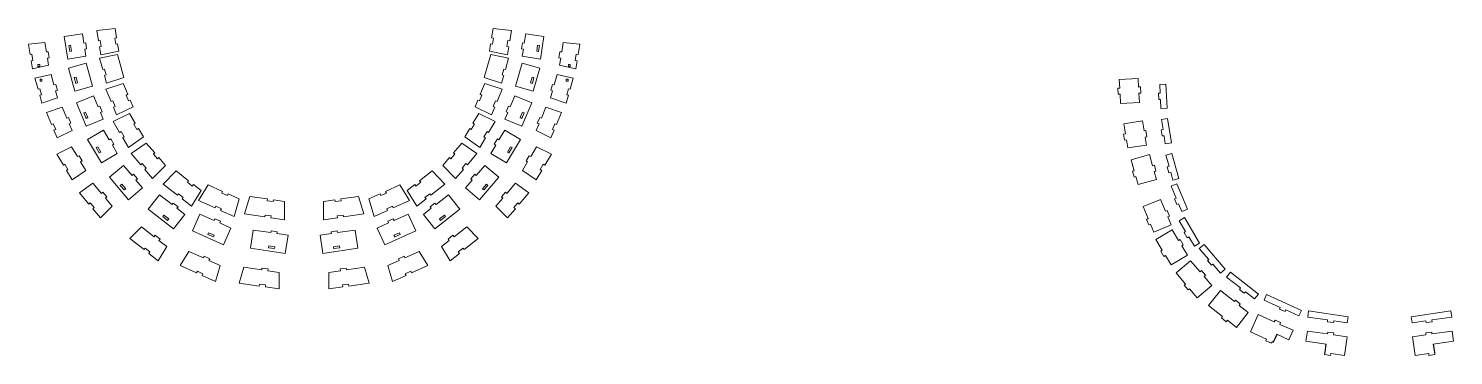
# Model space of a CAD drawing. Header units: millimetres. Extents: x -2136 to 2622, y -2915 to 1925.
# Drawn here: x -2117 to 211, y -672 to -137 of the extents above; entities that cross this region are included whole.
import ezdxf

# ---------------------------------------------------------------- set-up
doc = ezdxf.new("R2010")
doc.units = ezdxf.units.MM

msp = doc.modelspace()

# ---------------------------------------------------------------- linework, layer by layer
at = {"color": 7, "linetype": 'Continuous', "lineweight": 15}
for p, q in [((-1975.9, -137.5), (-2005.7, -140.6)), ((-1973.4, -152.8), (-1975.9, -137.5)), ((-1360.8, -152.8), (-1358.4, -137.5)), ((-1358.4, -137.5), (-1328.6, -140.6)), ((-2090.6, -160.4), (-2117.4, -163.3)), ((-2088.1, -175.9), (-2090.6, -160.4)), ((-2059, -150.7), (-2029.4, -146)), ((-2053.2, -187.5), (-2059, -150.7)), ((-2027, -161.3), (-2029.4, -146)), ((-2027, -161.3), (-2024, -160.8)), ((-2024, -160.8), (-2022.4, -170.7)), ((-2005.7, -140.6), (-2005.7, -140.8)), ((-2005.7, -140.8), (-2003.1, -157.5)), ((-2000.1, -157), (-2003.1, -157.5)), ((-1998.5, -166.9), (-2000.1, -157)), ((-1973.4, -152.8), (-1976.4, -153.3)), ((-1974.8, -163.1), (-1976.4, -153.3)), ((-1971.9, -162.7), (-1974.8, -163.1)), ((-1970, -174.3), (-1971.9, -162.7)), ((-1364.3, -174.3), (-1362.4, -162.7)), ((-1362.4, -162.7), (-1359.4, -163.1)), ((-1360.8, -152.8), (-1357.9, -153.3)), ((-1359.4, -163.1), (-1357.9, -153.3)), ((-1335.7, -166.9), (-1334.2, -157)), ((-1334.2, -157), (-1331.2, -157.5)), ((-1328.5, -140.8), (-1331.2, -157.5)), ((-1328.6, -140.6), (-1328.5, -140.8)), ((-1310.3, -160.8), (-1311.8, -170.7)), ((-1307.3, -161.3), (-1310.3, -160.8)), ((-1307.3, -161.3), (-1304.9, -146)), ((-1275.2, -150.7), (-1304.9, -146)), ((-1281.1, -187.5), (-1275.2, -150.7)), ((-1246.2, -175.9), (-1243.7, -160.4)), ((-1243.7, -160.4), (-1216.9, -163.3)), ((-2117.4, -163.3), (-2117.4, -163.4)), ((-2117.4, -163.4), (-2114.8, -180.2)), ((-2111.8, -179.7), (-2114.8, -180.2)), ((-2110.2, -189.6), (-2111.8, -179.7)), ((-2085.1, -175.5), (-2088.1, -175.9)), ((-2083.5, -185.3), (-2086.5, -185.8)), ((-2084.6, -197.6), (-2086.5, -185.8)), ((-2083.5, -185.3), (-2085.1, -175.5)), ((-2053.2, -187.5), (-2023.5, -182.8)), ((-2051.7, -165.3), (-2048.7, -164.8)), ((-2050.1, -175.1), (-2051.7, -165.3)), ((-2047.1, -174.7), (-2050.1, -175.1)), ((-2048.7, -164.8), (-2047.1, -174.7)), ((-2022.4, -170.7), (-2025.4, -171.2)), ((-2023.5, -182.8), (-2025.4, -171.2)), ((-2001.5, -167.4), (-1998.5, -166.9)), ((-2001.5, -167.4), (-1999.4, -180.7)), ((-1972, -179.8), (-2001.3, -186.2)), ((-2001.3, -186.2), (-1996.2, -204.5)), ((-1999.4, -180.7), (-1970, -174.3)), ((-1961.5, -217.4), (-1972, -179.8)), ((-1372.8, -217.4), (-1362.3, -179.8)), ((-1334.9, -180.7), (-1364.3, -174.3)), ((-1362.3, -179.8), (-1333, -186.2)), ((-1333, -186.2), (-1338.1, -204.5)), ((-1332.8, -167.4), (-1335.7, -166.9)), ((-1332.8, -167.4), (-1334.9, -180.7)), ((-1311.8, -170.7), (-1308.9, -171.2)), ((-1310.7, -182.8), (-1308.9, -171.2)), ((-1281.1, -187.5), (-1310.7, -182.8)), ((-1285.6, -164.8), (-1287.1, -174.7)), ((-1287.1, -174.7), (-1284.2, -175.1)), ((-1282.6, -165.3), (-1285.6, -164.8)), ((-1284.2, -175.1), (-1282.6, -165.3)), ((-1250.7, -185.3), (-1249.1, -175.5)), ((-1250.7, -185.3), (-1247.8, -185.8)), ((-1249.6, -197.6), (-1247.8, -185.8)), ((-1249.1, -175.5), (-1246.2, -175.9)), ((-1224, -189.6), (-1222.5, -179.7)), ((-1222.5, -179.7), (-1219.5, -180.2)), ((-1216.8, -163.4), (-1219.5, -180.2)), ((-1216.9, -163.3), (-1216.8, -163.4)), ((-2113.2, -190.1), (-2110.2, -189.6)), ((-2113.2, -190.1), (-2111.1, -203.3)), ((-2111.1, -203.3), (-2084.6, -197.6)), ((-2098.9, -196.5), (-2101.9, -196.5)), ((-2101.9, -196.5), (-2101.9, -199.7)), ((-2101.9, -199.7), (-2098.9, -199.7)), ((-2098.9, -199.7), (-2098.9, -196.5)), ((-2052.2, -202.4), (-2023.3, -194.3)), ((-2041.7, -240), (-2052.2, -202.4)), ((-2012.8, -231.9), (-2023.3, -194.3)), ((-1993.3, -203.7), (-1996.2, -204.5)), ((-1990.6, -213.3), (-1993.3, -203.7)), ((-1343.6, -213.3), (-1341, -203.7)), ((-1341, -203.7), (-1338.1, -204.5)), ((-1321.5, -231.9), (-1311, -194.3)), ((-1282.1, -202.4), (-1311, -194.3)), ((-1292.6, -240), (-1282.1, -202.4)), ((-1223.2, -203.3), (-1249.6, -197.6)), ((-1235.3, -199.7), (-1235.3, -196.5)), ((-1235.3, -196.5), (-1232.3, -196.5)), ((-1232.3, -199.7), (-1235.3, -199.7)), ((-1232.3, -196.5), (-1232.3, -199.7)), ((-1221.1, -190.1), (-1224, -189.6)), ((-1221.1, -190.1), (-1223.2, -203.3)), ((-2080.6, -212.9), (-2106.9, -218.6)), ((-2106.9, -218.6), (-2101.8, -236.9)), ((-2098.4, -220.4), (-2098.4, -223.4)), ((-2095.4, -220.4), (-2098.4, -220.4)), ((-2098.4, -223.4), (-2095.4, -223.4)), ((-2095.4, -223.4), (-2095.4, -220.4)), ((-2075.9, -229.7), (-2080.6, -212.9)), ((-2073, -228.9), (-2075.9, -229.7)), ((-2070.3, -238.5), (-2073, -228.9)), ((-2042.7, -217.7), (-2039.8, -216.9)), ((-2040, -227.3), (-2042.7, -217.7)), ((-2041.7, -240), (-2012.8, -231.9)), ((-2037.1, -226.5), (-2040, -227.3)), ((-2039.8, -216.9), (-2037.1, -226.5)), ((-1993.5, -214.1), (-1990.6, -213.3)), ((-1993.5, -214.1), (-1989.9, -227.1)), ((-1962.5, -227.2), (-1990.9, -236.9)), ((-1989.9, -227.1), (-1961.5, -217.4)), ((-1955, -245.1), (-1962.5, -227.2)), ((-1379.2, -245.1), (-1371.7, -227.2)), ((-1344.4, -227.1), (-1372.8, -217.4)), ((-1371.7, -227.2), (-1343.4, -236.9)), ((-1340.8, -214.1), (-1344.4, -227.1)), ((-1340.8, -214.1), (-1343.6, -213.3)), ((-1292.6, -240), (-1321.5, -231.9)), ((-1294.4, -216.9), (-1297.1, -226.5)), ((-1297.1, -226.5), (-1294.2, -227.3)), ((-1291.6, -217.7), (-1294.4, -216.9)), ((-1294.2, -227.3), (-1291.6, -217.7)), ((-1264, -238.5), (-1261.3, -228.9)), ((-1261.3, -228.9), (-1258.4, -229.7)), ((-1258.4, -229.7), (-1253.7, -212.9)), ((-1253.7, -212.9), (-1227.3, -218.6)), ((-1238.8, -223.4), (-1238.8, -220.4)), ((-1238.8, -220.4), (-1235.8, -220.4)), ((-1235.8, -223.4), (-1238.8, -223.4)), ((-1235.8, -220.4), (-1235.8, -223.4)), ((-1227.3, -218.6), (-1232.4, -236.9)), ((-335.2, -220.6), (-304.3, -219.1)), ((-334.5, -234.8), (-335.2, -220.6)), ((-303.6, -233.2), (-304.3, -219.1)), ((-269, -229.1), (-259.1, -228.6)), ((-268.3, -243.3), (-269, -229.1)), ((-257.1, -268), (-259.1, -228.6)), ((-2098.9, -236.1), (-2101.8, -236.9)), ((-2099.1, -246.5), (-2096.3, -245.7)), ((-2099.1, -246.5), (-2095.5, -259.5)), ((-2096.3, -245.7), (-2098.9, -236.1)), ((-2095.5, -259.5), (-2070, -250.8)), ((-2070.3, -238.5), (-2073.2, -239.3)), ((-2070, -250.8), (-2073.2, -239.3)), ((-2039, -259.1), (-2011.3, -247.6)), ((-2003.8, -265.5), (-2011.3, -247.6)), ((-1990.9, -236.9), (-1982.6, -256.7)), ((-1979.9, -255.5), (-1982.6, -256.7)), ((-1976, -264.8), (-1979.9, -255.5)), ((-1955, -245.1), (-1957.8, -246.3)), ((-1953.9, -255.5), (-1957.8, -246.3)), ((-1951.2, -254.4), (-1953.9, -255.5)), ((-1946.6, -265.4), (-1951.2, -254.4)), ((-1387.7, -265.4), (-1383.1, -254.4)), ((-1383.1, -254.4), (-1380.3, -255.5)), ((-1380.3, -255.5), (-1376.5, -246.3)), ((-1379.2, -245.1), (-1376.5, -246.3)), ((-1358.2, -264.8), (-1354.4, -255.5)), ((-1354.4, -255.5), (-1351.6, -256.7)), ((-1343.4, -236.9), (-1351.6, -256.7)), ((-1330.5, -265.5), (-1323, -247.6)), ((-1295.3, -259.1), (-1323, -247.6)), ((-1264.3, -250.8), (-1261.1, -239.3)), ((-1238.7, -259.5), (-1264.3, -250.8)), ((-1264, -238.5), (-1261.1, -239.3)), ((-1235.1, -246.5), (-1238.7, -259.5)), ((-1238, -245.7), (-1235.3, -236.1)), ((-1235.1, -246.5), (-1238, -245.7)), ((-1235.3, -236.1), (-1232.4, -236.9)), ((-334.5, -234.6), (-337.5, -234.8)), ((-334.5, -234.8), (-337.5, -234.9)), ((-337.5, -234.9), (-337.5, -234.8)), ((-337, -244.9), (-337.5, -234.9)), ((-334, -244.7), (-337, -244.9)), ((-333.3, -260), (-334, -244.7)), ((-300.6, -232.9), (-303.6, -233.1)), ((-300.6, -233.1), (-303.6, -233.2)), ((-300.1, -243), (-303.1, -243.2)), ((-302.3, -258.5), (-303.1, -243.2)), ((-300.6, -233.1), (-300.6, -232.9)), ((-300.1, -243), (-300.6, -233.1)), ((-268.3, -243.1), (-271.3, -243.3)), ((-268.3, -243.3), (-271.3, -243.4)), ((-271.3, -243.4), (-271.3, -243.3)), ((-270.8, -253.4), (-271.3, -243.4)), ((-267.8, -253.3), (-270.8, -253.4)), ((-267.1, -268.5), (-267.8, -253.3)), ((-2062.4, -265.9), (-2087.9, -274.6)), ((-2087.9, -274.6), (-2079.7, -294.4)), ((-2054.8, -284), (-2062.4, -265.9)), ((-2023, -297.4), (-2039, -259.1)), ((-2026.9, -275.2), (-2024.1, -274)), ((-2023, -284.4), (-2026.9, -275.2)), ((-2024.1, -274), (-2020.3, -283.2)), ((-2003.8, -265.5), (-2001, -264.4)), ((-2001, -264.4), (-1997.2, -273.6)), ((-1997.2, -273.6), (-2000, -274.8)), ((-1995.3, -285.8), (-2000, -274.8)), ((-1952.5, -276.3), (-1979.3, -289.7)), ((-1978.8, -265.9), (-1976, -264.8)), ((-1978.8, -265.9), (-1973.4, -278.8)), ((-1973.4, -278.8), (-1946.6, -265.4)), ((-1942.9, -292.3), (-1952.5, -276.3)), ((-1391.3, -292.3), (-1381.8, -276.3)), ((-1360.9, -278.8), (-1387.7, -265.4)), ((-1381.8, -276.3), (-1354.9, -289.7)), ((-1355.5, -265.9), (-1360.9, -278.8)), ((-1355.5, -265.9), (-1358.2, -264.8)), ((-1338.9, -285.8), (-1334.3, -274.8)), ((-1333.2, -264.4), (-1337.1, -273.6)), ((-1337.1, -273.6), (-1334.3, -274.8)), ((-1330.5, -265.5), (-1333.2, -264.4)), ((-1310.2, -274), (-1314, -283.2)), ((-1311.2, -297.4), (-1295.3, -259.1)), ((-1311.2, -284.4), (-1307.4, -275.2)), ((-1307.4, -275.2), (-1310.2, -274)), ((-1279.5, -284), (-1271.9, -265.9)), ((-1271.9, -265.9), (-1246.3, -274.6)), ((-1246.3, -274.6), (-1254.6, -294.4)), ((-333.3, -260), (-302.3, -258.5)), ((-267.1, -268.5), (-257.1, -268)), ((-2076.9, -293.2), (-2079.7, -294.4)), ((-2073, -302.5), (-2076.9, -293.2)), ((-2075.8, -303.6), (-2073, -302.5)), ((-2052, -282.9), (-2054.8, -284)), ((-2048.2, -292.1), (-2052, -282.9)), ((-2048.2, -292.1), (-2051, -293.2)), ((-2046.3, -304.5), (-2051, -293.2)), ((-2020.3, -283.2), (-2023, -284.4)), ((-2023, -297.4), (-1995.3, -285.8)), ((-1979.3, -289.7), (-1968.6, -307.6)), ((-1942.9, -292.3), (-1945.5, -293.9)), ((-1940.4, -302.5), (-1945.5, -293.9)), ((-1937.8, -300.9), (-1940.4, -302.5)), ((-1929.7, -314.6), (-1937.8, -300.9)), ((-1404.6, -314.6), (-1396.4, -300.9)), ((-1396.4, -300.9), (-1393.9, -302.5)), ((-1393.9, -302.5), (-1388.7, -293.9)), ((-1391.3, -292.3), (-1388.7, -293.9)), ((-1354.9, -289.7), (-1365.6, -307.6)), ((-1311.2, -297.4), (-1338.9, -285.8)), ((-1314, -283.2), (-1311.2, -284.4)), ((-1288, -304.5), (-1283.3, -293.2)), ((-1286.1, -292.1), (-1282.2, -282.9)), ((-1286.1, -292.1), (-1283.3, -293.2)), ((-1282.2, -282.9), (-1279.5, -284)), ((-1261.2, -302.5), (-1257.4, -293.2)), ((-1258.5, -303.6), (-1261.2, -302.5)), ((-1257.4, -293.2), (-1254.6, -294.4)), ((-327.9, -293.1), (-297.3, -288.2)), ((-325.2, -309.9), (-327.9, -293.1)), ((-294.6, -305), (-297.3, -288.2)), ((-266.3, -286), (-256.5, -284.5)), ((-263.7, -302.8), (-266.3, -286)), ((-250.1, -324.2), (-256.5, -284.5)), ((-2075.8, -303.6), (-2070.4, -316.5)), ((-2070.4, -316.5), (-2046.3, -304.5)), ((-2020.9, -318.9), (-1995.1, -303.5)), ((-1998, -357.2), (-2020.9, -318.9)), ((-1985.5, -319.5), (-1995.1, -303.5)), ((-1985.5, -319.5), (-1983, -318)), ((-1983, -318), (-1977.8, -326.6)), ((-1966.1, -306.1), (-1968.6, -307.6)), ((-1961, -314.7), (-1966.1, -306.1)), ((-1963.5, -316.2), (-1961, -314.7)), ((-1963.5, -316.2), (-1954.2, -331.9)), ((-1954.2, -331.9), (-1929.7, -314.6)), ((-1925, -324.7), (-1949.5, -342)), ((-1911.1, -341), (-1925, -324.7)), ((-1423.1, -341), (-1409.3, -324.7)), ((-1409.3, -324.7), (-1384.8, -342)), ((-1380.1, -331.9), (-1404.6, -314.6)), ((-1370.7, -316.2), (-1380.1, -331.9)), ((-1373.3, -314.7), (-1368.2, -306.1)), ((-1370.7, -316.2), (-1373.3, -314.7)), ((-1368.2, -306.1), (-1365.6, -307.6)), ((-1351.3, -318), (-1356.4, -326.6)), ((-1348.7, -319.5), (-1351.3, -318)), ((-1348.7, -319.5), (-1339.2, -303.5)), ((-1313.4, -318.9), (-1339.2, -303.5)), ((-1336.2, -357.2), (-1313.4, -318.9)), ((-1263.8, -316.5), (-1288, -304.5)), ((-1258.5, -303.6), (-1263.8, -316.5)), ((-325.2, -309.9), (-328.2, -310.3)), ((-326.6, -320.2), (-328.2, -310.3)), ((-323.6, -319.7), (-326.6, -320.2)), ((-321.5, -332.8), (-323.6, -319.7)), ((-291.6, -304.5), (-294.6, -305)), ((-290, -314.4), (-293, -314.9)), ((-290.9, -328), (-293, -314.9)), ((-290, -314.4), (-291.6, -304.5)), ((-263.7, -302.8), (-266.6, -303.3)), ((-265.1, -313.1), (-266.6, -303.3)), ((-262.1, -312.7), (-265.1, -313.1)), ((-260, -325.8), (-262.1, -312.7)), ((-260, -325.8), (-250.1, -324.2)), ((-2047.1, -330.8), (-2071.2, -342.8)), ((-2071.2, -342.8), (-2060.5, -360.8)), ((-2037.4, -347), (-2047.1, -330.8)), ((-2034.8, -345.5), (-2037.4, -347)), ((-2029.7, -354.1), (-2034.8, -345.5)), ((-2007, -332.3), (-2004.4, -330.8)), ((-2001.9, -340.9), (-2007, -332.3)), ((-2004.4, -330.8), (-1999.3, -339.4)), ((-1999.3, -339.4), (-2001.9, -340.9)), ((-1998, -357.2), (-1972.3, -341.8)), ((-1977.8, -326.6), (-1980.4, -328.1)), ((-1972.3, -341.8), (-1980.4, -328.1)), ((-1949.5, -342), (-1933.9, -360.4)), ((-1911.1, -341), (-1913.4, -343)), ((-1906.9, -350.6), (-1913.4, -343)), ((-1904.6, -348.6), (-1906.9, -350.6)), ((-1893.7, -361.5), (-1904.6, -348.6)), ((-1440.5, -361.5), (-1429.6, -348.6)), ((-1429.6, -348.6), (-1427.3, -350.6)), ((-1427.3, -350.6), (-1420.9, -343)), ((-1423.1, -341), (-1420.9, -343)), ((-1384.8, -342), (-1400.4, -360.4)), ((-1362, -341.8), (-1353.8, -328.1)), ((-1336.2, -357.2), (-1362, -341.8)), ((-1356.4, -326.6), (-1353.8, -328.1)), ((-1329.8, -330.8), (-1334.9, -339.4)), ((-1334.9, -339.4), (-1332.4, -340.9)), ((-1332.4, -340.9), (-1327.2, -332.3)), ((-1327.2, -332.3), (-1329.8, -330.8)), ((-1304.5, -354.1), (-1299.4, -345.5)), ((-1299.4, -345.5), (-1296.8, -347)), ((-1296.8, -347), (-1287.2, -330.8)), ((-1287.2, -330.8), (-1263, -342.8)), ((-1263, -342.8), (-1273.7, -360.8)), ((-321.5, -332.8), (-290.9, -328)), ((-315.8, -352), (-285.9, -343.6)), ((-280.8, -361.8), (-285.9, -343.6)), ((-259, -344.7), (-249.3, -342)), ((-253.9, -362.8), (-259, -344.7)), ((-238, -382.6), (-249.3, -342)), ((-2058, -359.2), (-2060.5, -360.8)), ((-2052.9, -367.8), (-2058, -359.2)), ((-2055.4, -369.4), (-2052.9, -367.8)), ((-2055.4, -369.4), (-2046.1, -385)), ((-2046.1, -385), (-2024, -369.5)), ((-2029.7, -354.1), (-2032.3, -355.6)), ((-2024, -369.5), (-2032.3, -355.6)), ((-1985, -380.8), (-1962.2, -361.3)), ((-1948.3, -377.7), (-1962.2, -361.3)), ((-1931.6, -358.4), (-1933.9, -360.4)), ((-1925.1, -366), (-1931.6, -358.4)), ((-1927.4, -368), (-1925.1, -366)), ((-1927.4, -368), (-1914.7, -382.9)), ((-1914.7, -382.9), (-1893.7, -361.5)), ((-1876.3, -370.4), (-1897.3, -391.9)), ((-1855.8, -386.5), (-1876.3, -370.4)), ((-1478.5, -386.5), (-1457.9, -370.4)), ((-1457.9, -370.4), (-1437, -391.9)), ((-1419.5, -382.9), (-1440.5, -361.5)), ((-1406.9, -368), (-1419.5, -382.9)), ((-1409.1, -366), (-1402.7, -358.4)), ((-1406.9, -368), (-1409.1, -366)), ((-1402.7, -358.4), (-1400.4, -360.4)), ((-1385.9, -377.7), (-1372.1, -361.3)), ((-1349.2, -380.8), (-1372.1, -361.3)), ((-1310.2, -369.5), (-1302, -355.6)), ((-1288.2, -385), (-1310.2, -369.5)), ((-1304.5, -354.1), (-1302, -355.6)), ((-1278.8, -369.4), (-1288.2, -385)), ((-1281.4, -367.8), (-1276.3, -359.2)), ((-1278.8, -369.4), (-1281.4, -367.8)), ((-1276.3, -359.2), (-1273.7, -360.8)), ((-310.7, -370.1), (-315.8, -352)), ((-310.7, -370.1), (-313.6, -370.9)), ((-310.9, -380.5), (-313.6, -370.9)), ((-277.9, -361), (-280.8, -361.8)), ((-275.3, -370.6), (-278.2, -371.4)), ((-274.6, -384.2), (-278.2, -371.4)), ((-275.3, -370.6), (-277.9, -361)), ((-253.9, -362.8), (-256.8, -363.7)), ((-254.1, -373.3), (-256.8, -363.7)), ((-251.2, -372.5), (-254.1, -373.3)), ((-247.7, -385.3), (-251.2, -372.5)), ((-2012.3, -390.6), (-2034.3, -406.1)), ((-1998.3, -407.1), (-2012.3, -390.6)), ((-1953.8, -417.5), (-1985, -380.8)), ((-1967.4, -393.9), (-1965.1, -391.9)), ((-1960.9, -401.5), (-1967.4, -393.9)), ((-1965.1, -391.9), (-1958.6, -399.5)), ((-1948.3, -377.7), (-1946, -375.7)), ((-1946, -375.7), (-1939.6, -383.3)), ((-1939.6, -383.3), (-1941.8, -385.3)), ((-1931, -398.1), (-1941.8, -385.3)), ((-1897.3, -391.9), (-1874.2, -410)), ((-1855.8, -386.5), (-1857.7, -388.9)), ((-1849.8, -395), (-1857.7, -388.9)), ((-1847.9, -392.7), (-1849.8, -395)), ((-1835.4, -402.6), (-1847.9, -392.7)), ((-1823.6, -393.3), (-1839.4, -418.8)), ((-1800.4, -403.8), (-1823.6, -393.3)), ((-1533.9, -403.8), (-1510.6, -393.3)), ((-1510.6, -393.3), (-1494.9, -418.8)), ((-1498.9, -402.6), (-1486.3, -392.7)), ((-1486.3, -392.7), (-1484.5, -395)), ((-1484.5, -395), (-1476.6, -388.9)), ((-1478.5, -386.5), (-1476.6, -388.9)), ((-1437, -391.9), (-1460, -410)), ((-1403.3, -398.1), (-1392.4, -385.3)), ((-1388.2, -375.7), (-1394.7, -383.3)), ((-1394.7, -383.3), (-1392.4, -385.3)), ((-1385.9, -377.7), (-1388.2, -375.7)), ((-1380.4, -417.5), (-1349.2, -380.8)), ((-1369.2, -391.9), (-1375.7, -399.5)), ((-1373.4, -401.5), (-1366.9, -393.9)), ((-1366.9, -393.9), (-1369.2, -391.9)), ((-1336, -407.1), (-1322, -390.6)), ((-1322, -390.6), (-1299.9, -406.1)), ((-308, -379.7), (-310.9, -380.5)), ((-304.4, -392.6), (-308, -379.7)), ((-304.4, -392.6), (-274.6, -384.2)), ((-250.5, -395.2), (-241.3, -391.3)), ((-242.3, -414.8), (-250.5, -395.2)), ((-247.7, -385.3), (-238, -382.6)), ((-223.9, -432.8), (-241.3, -391.3)), ((-2034.3, -406.1), (-2018.7, -424.5)), ((-1996, -405.1), (-1998.3, -407.1)), ((-1989.5, -412.8), (-1996, -405.1)), ((-1989.5, -412.8), (-1991.8, -414.7)), ((-1980.7, -427.7), (-1991.8, -414.7)), ((-1958.6, -399.5), (-1960.9, -401.5)), ((-1953.8, -417.5), (-1931, -398.1)), ((-1921.7, -432.8), (-1903.2, -409.2)), ((-1882.7, -425.3), (-1903.2, -409.2)), ((-1872.4, -407.6), (-1874.2, -410)), ((-1864.5, -413.8), (-1872.4, -407.6)), ((-1866.4, -416.1), (-1864.5, -413.8)), ((-1866.4, -416.1), (-1851.1, -428.1)), ((-1851.1, -428.1), (-1835.4, -402.6)), ((-1839.4, -418.8), (-1812.6, -430.9)), ((-1800.4, -403.8), (-1801.6, -406.5)), ((-1792.5, -410.7), (-1801.6, -406.5)), ((-1791.3, -407.9), (-1792.5, -410.7)), ((-1773, -416.2), (-1791.3, -407.9)), ((-1781.6, -444.9), (-1773, -416.2)), ((-1755.9, -412), (-1764.5, -440.7)), ((-1727.1, -416.2), (-1755.9, -412)), ((-1727.1, -416.2), (-1727.5, -419.2)), ((-1717.2, -417.7), (-1717.6, -420.6)), ((-1698.9, -420.4), (-1717.2, -417.7)), ((-1635.4, -420.4), (-1617.1, -417.7)), ((-1617.1, -417.7), (-1616.6, -420.6)), ((-1607.2, -416.2), (-1578.3, -412)), ((-1607.2, -416.2), (-1606.7, -419.2)), ((-1578.3, -412), (-1569.7, -440.7)), ((-1561.3, -416.2), (-1543, -407.9)), ((-1552.7, -444.9), (-1561.3, -416.2)), ((-1543, -407.9), (-1541.8, -410.7)), ((-1541.8, -410.7), (-1532.7, -406.5)), ((-1533.9, -403.8), (-1532.7, -406.5)), ((-1494.9, -418.8), (-1521.6, -430.9)), ((-1483.1, -428.1), (-1498.9, -402.6)), ((-1467.9, -416.1), (-1483.1, -428.1)), ((-1469.8, -413.8), (-1461.9, -407.6)), ((-1467.9, -416.1), (-1469.8, -413.8)), ((-1461.9, -407.6), (-1460, -410)), ((-1451.6, -425.3), (-1431.1, -409.2)), ((-1412.6, -432.8), (-1431.1, -409.2)), ((-1380.4, -417.5), (-1403.3, -398.1)), ((-1375.7, -399.5), (-1373.4, -401.5)), ((-1353.6, -427.7), (-1342.5, -414.7)), ((-1344.8, -412.8), (-1338.3, -405.1)), ((-1344.8, -412.8), (-1342.5, -414.7)), ((-1338.3, -405.1), (-1336, -407.1)), ((-1299.9, -406.1), (-1315.5, -424.5)), ((-296.4, -428.7), (-267.8, -416.8)), ((-259.6, -436.4), (-267.8, -416.8)), ((-242.3, -414.8), (-245.1, -415.9)), ((-241.2, -425.1), (-245.1, -415.9)), ((-2016.5, -422.5), (-2018.7, -424.5)), ((-2010, -430.2), (-2016.5, -422.5)), ((-2012.3, -432.1), (-2010, -430.2)), ((-2012.3, -432.1), (-1999.6, -447)), ((-1999.6, -447), (-1980.7, -427.7)), ((-1880.7, -465), (-1921.7, -432.8)), ((-1882.7, -425.3), (-1880.8, -423)), ((-1880.8, -423), (-1872.9, -429.2)), ((-1880.7, -465), (-1862.2, -441.4)), ((-1872.9, -429.2), (-1874.8, -431.5)), ((-1862.2, -441.4), (-1874.8, -431.5)), ((-1849.7, -468.1), (-1837.3, -440.8)), ((-1814.1, -451.3), (-1837.3, -440.8)), ((-1811.4, -428.2), (-1812.6, -430.9)), ((-1802.3, -432.3), (-1811.4, -428.2)), ((-1803.5, -435), (-1802.3, -432.3)), ((-1803.5, -435), (-1781.6, -444.9)), ((-1764.5, -440.7), (-1731.4, -445.6)), ((-1717.6, -420.6), (-1727.5, -419.2)), ((-1698.9, -450.4), (-1698.9, -420.4)), ((-1635.4, -450.4), (-1635.4, -420.4)), ((-1616.6, -420.6), (-1606.7, -419.2)), ((-1569.7, -440.7), (-1602.9, -445.6)), ((-1530.8, -435), (-1552.7, -444.9)), ((-1532, -432.3), (-1522.9, -428.2)), ((-1530.8, -435), (-1532, -432.3)), ((-1522.9, -428.2), (-1521.6, -430.9)), ((-1520.2, -451.3), (-1496.9, -440.8)), ((-1484.6, -468.1), (-1496.9, -440.8)), ((-1472.1, -441.4), (-1459.5, -431.5)), ((-1453.5, -465), (-1472.1, -441.4)), ((-1453.5, -423), (-1461.3, -429.2)), ((-1461.3, -429.2), (-1459.5, -431.5)), ((-1451.6, -425.3), (-1453.5, -423)), ((-1453.5, -465), (-1412.6, -432.8)), ((-1334.7, -447), (-1353.6, -427.7)), ((-1322, -432.1), (-1334.7, -447)), ((-1324.3, -430.2), (-1317.8, -422.5)), ((-1322, -432.1), (-1324.3, -430.2)), ((-1317.8, -422.5), (-1315.5, -424.5)), ((-288.2, -448.3), (-296.4, -428.7)), ((-256.8, -435.2), (-259.6, -436.4)), ((-253, -444.4), (-256.8, -435.2)), ((-238.5, -424), (-241.2, -425.1)), ((-233.2, -436.7), (-238.5, -424)), ((-233.2, -436.7), (-223.9, -432.8)), ((-1932.9, -461.5), (-1951.8, -480.8)), ((-1912.1, -477.9), (-1932.9, -461.5)), ((-1898.1, -445), (-1896.2, -442.7)), ((-1890.2, -451.2), (-1898.1, -445)), ((-1896.2, -442.7), (-1888.4, -448.8)), ((-1888.4, -448.8), (-1890.2, -451.2)), ((-1814.1, -451.3), (-1812.8, -448.6)), ((-1812.8, -448.6), (-1803.7, -452.7)), ((-1803.7, -452.7), (-1804.9, -455.4)), ((-1786.7, -463.7), (-1804.9, -455.4)), ((-1799, -491), (-1786.7, -463.7)), ((-1731, -442.5), (-1731.4, -445.6)), ((-1721.1, -443.9), (-1731, -442.5)), ((-1721.5, -447), (-1721.1, -443.9)), ((-1721.5, -447), (-1698.9, -450.4)), ((-1612.7, -447), (-1635.4, -450.4)), ((-1613.2, -443.9), (-1603.3, -442.5)), ((-1612.7, -447), (-1613.2, -443.9)), ((-1603.3, -442.5), (-1602.9, -445.6)), ((-1547.6, -463.7), (-1529.3, -455.4)), ((-1535.2, -491), (-1547.6, -463.7)), ((-1521.4, -448.6), (-1530.5, -452.7)), ((-1530.5, -452.7), (-1529.3, -455.4)), ((-1520.2, -451.3), (-1521.4, -448.6)), ((-1438, -442.7), (-1445.9, -448.8)), ((-1445.9, -448.8), (-1444, -451.2)), ((-1444, -451.2), (-1436.2, -445)), ((-1436.2, -445), (-1438, -442.7)), ((-1422.1, -477.9), (-1401.3, -461.5)), ((-1401.3, -461.5), (-1382.5, -480.8)), ((-288.2, -448.3), (-291, -449.5)), ((-287.1, -458.7), (-291, -449.5)), ((-284.3, -457.5), (-287.1, -458.7)), ((-279, -470.2), (-284.3, -457.5)), ((-279, -470.2), (-250.4, -458.3)), ((-253, -444.4), (-255.7, -445.6)), ((-250.4, -458.3), (-255.7, -445.6)), ((-237.4, -451.8), (-228.8, -446.7)), ((-226.8, -469.5), (-237.4, -451.8)), ((-203.9, -488.5), (-228.8, -446.7)), ((-1951.8, -480.8), (-1928.7, -498.9)), ((-1910.3, -475.5), (-1912.1, -477.9)), ((-1902.4, -481.7), (-1910.3, -475.5)), ((-1902.4, -481.7), (-1904.3, -484)), ((-1891.4, -494.1), (-1904.3, -484)), ((-1799, -491), (-1849.7, -468.1)), ((-1824.4, -474.1), (-1823.1, -471.3)), ((-1815.2, -478.2), (-1824.4, -474.1)), ((-1823.1, -471.3), (-1814, -475.5)), ((-1814, -475.5), (-1815.2, -478.2)), ((-1754.8, -496.7), (-1750.5, -467)), ((-1721.6, -471.2), (-1750.5, -467)), ((-1721.6, -471.2), (-1721.2, -468.3)), ((-1721.2, -468.3), (-1711.3, -469.7)), ((-1711.3, -469.7), (-1711.7, -472.7)), ((-1693.4, -475.4), (-1711.7, -472.7)), ((-1697.8, -505.1), (-1693.4, -475.4)), ((-1640.8, -475.4), (-1622.5, -472.7)), ((-1636.5, -505.1), (-1640.8, -475.4)), ((-1613.1, -468.3), (-1623, -469.7)), ((-1623, -469.7), (-1622.5, -472.7)), ((-1612.6, -471.2), (-1613.1, -468.3)), ((-1612.6, -471.2), (-1583.8, -467)), ((-1579.4, -496.7), (-1583.8, -467)), ((-1535.2, -491), (-1484.6, -468.1)), ((-1511.1, -471.3), (-1520.3, -475.5)), ((-1520.3, -475.5), (-1519, -478.2)), ((-1519, -478.2), (-1509.9, -474.1)), ((-1509.9, -474.1), (-1511.1, -471.3)), ((-1442.8, -494.1), (-1430, -484)), ((-1431.8, -481.7), (-1424, -475.5)), ((-1431.8, -481.7), (-1430, -484)), ((-1424, -475.5), (-1422.1, -477.9)), ((-1382.5, -480.8), (-1405.6, -498.9)), ((-275.6, -482.3), (-249, -466.4)), ((-265, -500), (-275.6, -482.3)), ((-238.4, -484.1), (-249, -466.4)), ((-235.8, -482.6), (-238.4, -484.1)), ((-230.7, -491.2), (-235.8, -482.6)), ((-226.8, -469.5), (-229.4, -471.1)), ((-224.3, -479.6), (-229.4, -471.1)), ((-221.7, -478.1), (-224.3, -479.6)), ((-212.5, -493.6), (-221.7, -478.1)), ((-212.5, -493.6), (-203.9, -488.5)), ((-1926.9, -496.6), (-1928.7, -498.9)), ((-1919, -502.8), (-1926.9, -496.6)), ((-1920.8, -505.1), (-1919, -502.8)), ((-1920.8, -505.1), (-1905.6, -517.1)), ((-1905.6, -517.1), (-1891.4, -494.1)), ((-1855.3, -501.9), (-1869.5, -524.9)), ((-1831.7, -512.6), (-1855.3, -501.9)), ((-1830.5, -509.9), (-1831.7, -512.6)), ((-1821.4, -514), (-1830.5, -509.9)), ((-1697.8, -505.1), (-1754.8, -496.7)), ((-1725.3, -496), (-1724.8, -493)), ((-1715.4, -497.4), (-1725.3, -496)), ((-1724.8, -493), (-1714.9, -494.5)), ((-1714.9, -494.5), (-1715.4, -497.4)), ((-1636.5, -505.1), (-1579.4, -496.7)), ((-1609.4, -493), (-1619.3, -494.5)), ((-1619.3, -494.5), (-1618.9, -497.4)), ((-1618.9, -497.4), (-1609, -496)), ((-1609, -496), (-1609.4, -493)), ((-1512.9, -514), (-1503.8, -509.9)), ((-1503.8, -509.9), (-1502.5, -512.6)), ((-1502.5, -512.6), (-1478.9, -501.9)), ((-1478.9, -501.9), (-1464.8, -524.9)), ((-1428.6, -517.1), (-1442.8, -494.1)), ((-1413.4, -505.1), (-1428.6, -517.1)), ((-1415.3, -502.8), (-1407.4, -496.6)), ((-1413.4, -505.1), (-1415.3, -502.8)), ((-1407.4, -496.6), (-1405.6, -498.9)), ((-265, -500), (-267.6, -501.5)), ((-262.5, -510.1), (-267.6, -501.5)), ((-259.9, -508.6), (-262.5, -510.1)), ((-250.7, -524.1), (-259.9, -508.6)), ((-250.7, -524.1), (-224, -508.2)), ((-230.7, -491.2), (-233.3, -492.7)), ((-224, -508.2), (-233.3, -492.7)), ((-204.5, -496.9), (-196.8, -490.4)), ((-189, -515), (-204.5, -496.9)), ((-162.4, -530.9), (-196.8, -490.4)), ((-1869.5, -524.9), (-1842.7, -537)), ((-1841.5, -534.3), (-1842.7, -537)), ((-1832.4, -538.4), (-1841.5, -534.3)), ((-1821.4, -514), (-1822.6, -516.7)), ((-1804, -525.1), (-1822.6, -516.7)), ((-1811.7, -551), (-1804, -525.1)), ((-1765.7, -527.8), (-1773.4, -553.6)), ((-1736.4, -532.1), (-1765.7, -527.8)), ((-1736, -529.1), (-1736.4, -532.1)), ((-1726.1, -530.6), (-1736, -529.1)), ((-1726.1, -530.6), (-1726.5, -533.5)), ((-1707.8, -536.3), (-1726.5, -533.5)), ((-1626.5, -536.3), (-1607.7, -533.5)), ((-1608.2, -530.6), (-1598.3, -529.1)), ((-1608.2, -530.6), (-1607.7, -533.5)), ((-1598.3, -529.1), (-1597.8, -532.1)), ((-1597.8, -532.1), (-1568.6, -527.8)), ((-1568.6, -527.8), (-1560.8, -553.6)), ((-1530.3, -525.1), (-1511.7, -516.7)), ((-1522.5, -551), (-1530.3, -525.1)), ((-1512.9, -514), (-1511.7, -516.7)), ((-1501.9, -538.4), (-1492.8, -534.3)), ((-1492.8, -534.3), (-1491.5, -537)), ((-1464.8, -524.9), (-1491.5, -537)), ((-242.2, -537.2), (-218.6, -517.1)), ((-203.2, -535.3), (-218.6, -517.1)), ((-200.9, -533.3), (-203.2, -535.3)), ((-194.4, -541), (-200.9, -533.3)), ((-189, -515), (-191.3, -517)), ((-184.8, -524.6), (-191.3, -517)), ((-182.6, -522.7), (-184.8, -524.6)), ((-170, -537.4), (-182.6, -522.7)), ((-170, -537.4), (-162.4, -530.9)), ((-1833.6, -541.1), (-1832.4, -538.4)), ((-1833.6, -541.1), (-1811.7, -551)), ((-1773.4, -553.6), (-1740.3, -558.5)), ((-1739.9, -555.4), (-1740.3, -558.5)), ((-1730, -556.8), (-1739.9, -555.4)), ((-1730.4, -559.9), (-1730, -556.8)), ((-1707.8, -563.3), (-1707.8, -536.3)), ((-1626.5, -563.3), (-1626.5, -536.3)), ((-1604.3, -556.8), (-1594.4, -555.4)), ((-1603.9, -559.9), (-1604.3, -556.8)), ((-1594.4, -555.4), (-1594, -558.5)), ((-1560.8, -553.6), (-1594, -558.5)), ((-1500.6, -541.1), (-1522.5, -551)), ((-1500.6, -541.1), (-1501.9, -538.4)), ((-226.8, -555.4), (-242.2, -537.2)), ((-226.8, -555.4), (-229.1, -557.3)), ((-222.6, -564.9), (-229.1, -557.3)), ((-207.8, -577.7), (-184.2, -557.6)), ((-194.4, -541), (-196.7, -542.9)), ((-184.2, -557.6), (-196.7, -542.9)), ((-159.8, -543.8), (-153.6, -536)), ((-137, -561.7), (-159.8, -543.8)), ((-108, -571.8), (-153.6, -536)), ((-1730.4, -559.9), (-1707.8, -563.3)), ((-1603.9, -559.9), (-1626.5, -563.3)), ((-220.3, -563), (-222.6, -564.9)), ((-207.8, -577.7), (-220.3, -563)), ((-189.2, -590.5), (-170.1, -566.1)), ((-147.2, -584), (-170.1, -566.1)), ((-145.4, -581.6), (-147.2, -584)), ((-137.5, -587.8), (-145.4, -581.6)), ((-137, -561.7), (-138.8, -564.1)), ((-131, -570.3), (-138.8, -564.1)), ((-129.1, -567.9), (-131, -570.3)), ((-114.1, -579.7), (-129.1, -567.9)), ((-114.1, -579.7), (-108, -571.8)), ((-98.7, -581.6), (-94.6, -572.5)), ((-72.3, -593.5), (-98.7, -581.6)), ((-37.6, -598.3), (-94.6, -572.5)), ((-166.4, -608.4), (-189.2, -590.5)), ((-143.6, -626.3), (-124.4, -601.9)), ((-137.5, -587.8), (-139.4, -590.2)), ((-124.4, -601.9), (-139.4, -590.2)), ((-121.1, -633.4), (-108.4, -605.1)), ((-82, -617.1), (-108.4, -605.1)), ((-72.3, -593.5), (-73.5, -596.3)), ((-64.4, -600.4), (-73.5, -596.3)), ((-63.2, -597.6), (-64.4, -600.4)), ((-41.7, -607.4), (-63.2, -597.6)), ((-41.7, -607.4), (-37.6, -598.3)), ((-27.4, -609.2), (-26, -599.3)), ((38.7, -608.7), (-26, -599.3)), ((141.9, -608.7), (206.7, -599.3)), ((208.1, -609.2), (206.7, -599.3)), ((-166.4, -608.4), (-168.2, -610.7)), ((-160.4, -616.9), (-168.2, -610.7)), ((-158.5, -614.6), (-160.4, -616.9)), ((-143.6, -626.3), (-158.5, -614.6)), ((-80.7, -614.3), (-82, -617.1)), ((-71.6, -618.4), (-80.7, -614.3)), ((-71.6, -618.4), (-72.9, -621.2)), ((-51.3, -630.9), (-72.9, -621.2)), ((5.2, -613.9), (-27.4, -609.2)), ((5.2, -613.9), (4.8, -616.9)), ((14.7, -618.3), (4.8, -616.9)), ((15.1, -615.4), (14.7, -618.3)), ((37.3, -618.6), (15.1, -615.4)), ((37.3, -618.6), (38.7, -608.7)), ((143.4, -618.6), (141.9, -608.7)), ((143.4, -618.6), (165.5, -615.4)), ((165.5, -615.4), (166, -618.3)), ((166, -618.3), (175.9, -616.9)), ((175.4, -613.9), (208.1, -609.2)), ((175.4, -613.9), (175.9, -616.9)), ((-94.7, -645.3), (-121.1, -633.4)), ((-94.7, -645.3), (-96, -648.1)), ((-86.8, -652.2), (-96, -648.1)), ((-85.6, -649.4), (-86.8, -652.2)), ((-83.8, -650.3), (-85.6, -649.4)), ((-83.8, -650.3), (-78, -637.5)), ((-83.3, -650.5), (-83.8, -650.3)), ((-77.5, -637.7), (-83.3, -650.5)), ((-58.3, -646.4), (-78, -637.5)), ((-58.3, -646.4), (-51.3, -630.9)), ((-30.2, -648.9), (-27.7, -632.1)), ((2.9, -653.7), (-30.2, -648.9)), ((5, -636.8), (-27.7, -632.1)), ((5.4, -633.8), (5, -636.8)), ((15.3, -635.3), (5.4, -633.8)), ((15.3, -635.3), (14.9, -638.3)), ((37, -641.5), (14.9, -638.3)), ((32.6, -672.1), (37, -641.5)), ((143.6, -641.5), (165.8, -638.3)), ((148.1, -672.1), (143.6, -641.5)), ((165.4, -635.3), (175.3, -633.8)), ((165.4, -635.3), (165.8, -638.3)), ((175.3, -633.8), (175.7, -636.8)), ((175.7, -636.8), (208.4, -632.1)), ((177.8, -653.7), (210.8, -648.9)), ((210.8, -648.9), (208.4, -632.1)), ((0.2, -669.5), (0.1, -670.5)), ((10, -671.9), (0.1, -670.5)), ((0.5, -667.5), (0.2, -669.5)), ((0.2, -669.5), (0.6, -669.5)), ((0.5, -667.5), (2.5, -653.6)), ((0.5, -667.5), (0.5, -667.5)), ((2.9, -653.7), (0.6, -669.5)), ((10.4, -668.9), (10, -671.9)), ((32.6, -672.1), (10.4, -668.9)), ((148.1, -672.1), (170.3, -668.9)), ((170.3, -668.9), (170.7, -671.9)), ((170.7, -671.9), (180.6, -670.5)), ((177.8, -653.7), (180.1, -669.5)), ((180.2, -667.5), (178.2, -653.6)), ((180.4, -669.5), (180.1, -669.5)), ((180.2, -667.5), (180.2, -667.5)), ((180.2, -667.5), (180.4, -669.5)), ((180.4, -669.5), (180.6, -670.5))]:
    msp.add_line(p, q, dxfattribs=at)

doc.saveas('drawing.dxf')
